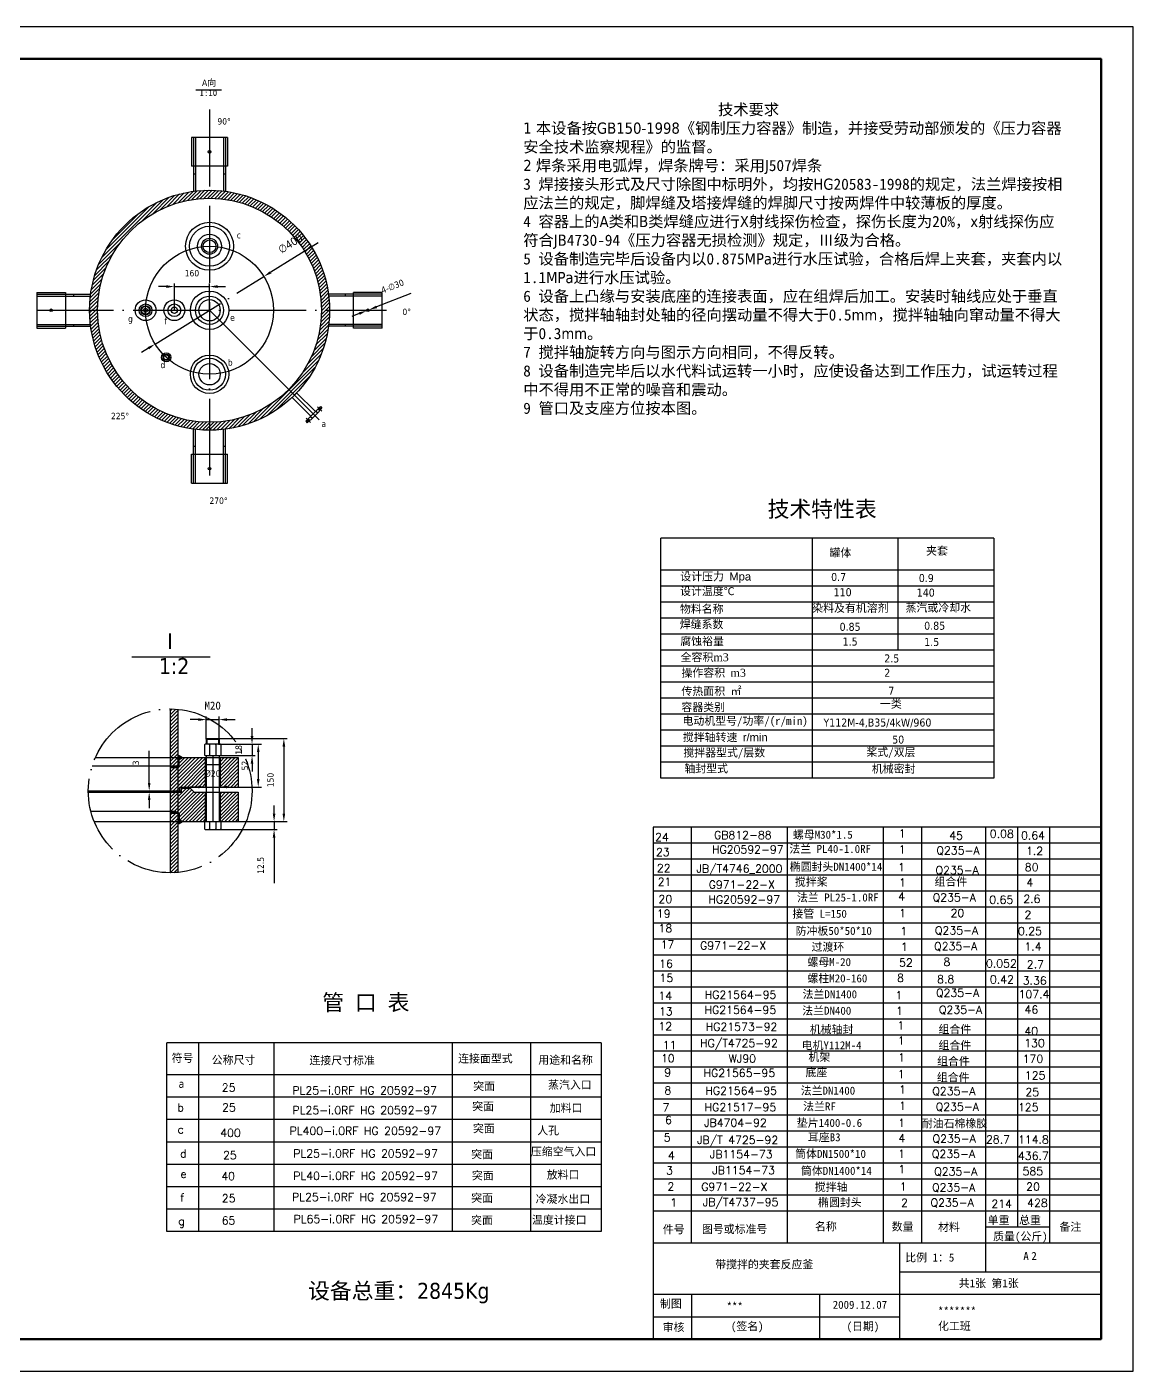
# Model space of a CAD drawing. Header units: millimetres. Extents: x 0 to 594, y 0 to 420.
# Drawn here: x 248.2 to 594, y 0 to 420 of the extents above; entities that cross this region are included whole.
import ezdxf
from ezdxf.enums import TextEntityAlignment as Align

# ---------------------------------------------------------------- set-up
doc = ezdxf.new("R2010")
doc.units = ezdxf.units.MM
doc.linetypes.add('ACAD_ISO04W100', pattern=[30, 24, -3, 0, -3])
for name, color, linetype, lineweight in [('中心线', 1, 'ACAD_ISO04W100', 25), ('图幅线', 7, 'Continuous', 30), ('图框线', 3, 'Continuous', 70), ('填充', 6, 'Continuous', 25), ('粗实线', 7, 'Continuous', 30)]:
    doc.layers.add(name, color=color, linetype=linetype, lineweight=lineweight)
doc.layers.add('细实线', color=7, linetype='Continuous')
doc.styles.get("Standard").update_dxf_attribs({"font": 'TAHOMA.TTF', "height": 2})
doc.styles.add('文字', font='SimSun.ttf')
doc.styles.add('标注', font='simplex.shx', dxfattribs={"height": 2.5})
doc.dimstyles.new('工程', dxfattribs={"dimscale": 5, "dimtxt": 0.5, "dimasz": 0.5, "dimexe": 0.2, "dimexo": 0, "dimtad": 1, "dimlfac": 10, "dimdsep": 46, "dimtxsty": 'Standard', "dimcen": -0.4, "dimadec": 0, "dimazin": 0, "dimtm": 1e-09, "dimtfac": 1, "dimtmove": 0, "dimatfit": 3, "dimfxl": 0, "dimarcsym": 0})

# ---------------------------------------------------------------- blocks, each defined once
blk = doc.blocks.new('*D8')
at = {"layer": 'Defpoints', "color": 0, "lineweight": -3}
for p in [(322.28, 342.01), (288.3, 320.91)]:
    blk.add_point(p, dxfattribs=at)
at = {"layer": '中心线', "color": 0, "lineweight": -2}
for p, q in [((339.23, 352.53), (324.41, 343.33)), ((288.3, 320.91), (322.28, 342.01)), ((286.18, 319.59), (284.05, 318.27))]:
    blk.add_line(p, q, dxfattribs=at)
at = {"layer": '中心线', "color": 0, "lineweight": -3}
for points in [[(324.19, 343.68), (324.63, 342.97), (322.28, 342.01)], [(285.96, 319.95), (286.4, 319.24), (288.3, 320.91)]]:
    blk.add_solid(points, dxfattribs=at)
at = {"layer": '中心线', "color": 0, "insert": (330.57, 352.3), "char_height": 2.5, "attachment_point": 5, "rotation": 31.8333}
blk.add_mtext('∅400', dxfattribs=at)
blk = doc.blocks.new('*D16')
at = {"layer": 'Defpoints', "color": 0, "lineweight": -3}
for p in [(286.33, 181.3), (286.33, 180.9), (286.43, 181.3)]:
    blk.add_point(p, dxfattribs=at)
at = {"layer": '细实线', "color": 0, "lineweight": -2}
for p, q in [((286.43, 183.8), (286.43, 193.76)), ((286.33, 181.3), (287.43, 181.3)), ((286.33, 180.9), (287.43, 180.9)), ((286.43, 180.9), (286.43, 181.3)), ((286.43, 178.4), (286.43, 175.9))]:
    blk.add_line(p, q, dxfattribs=at)
at = {"layer": '细实线', "color": 0, "lineweight": -3}
for points in [[(286.02, 183.8), (286.85, 183.8), (286.43, 181.3)], [(286.02, 178.4), (286.85, 178.4), (286.43, 180.9)]]:
    blk.add_solid(points, dxfattribs=at)
at = {"layer": '细实线', "color": 0, "lineweight": -3, "insert": (282.27, 190.03), "char_height": 2, "attachment_point": 5, "rotation": 90}
blk.add_mtext('3', dxfattribs=at)
blk = doc.blocks.new('*D17')
at = {"layer": 'Defpoints', "color": 0, "lineweight": -3}
for p in [(308.08, 197.65), (308.08, 171.7), (328.52, 171.7)]:
    blk.add_point(p, dxfattribs=at)
at = {"layer": '细实线', "color": 0, "lineweight": -2}
for p, q in [((308.08, 197.65), (329.52, 197.65)), ((328.52, 195.15), (328.52, 174.2)), ((308.08, 171.7), (329.52, 171.7))]:
    blk.add_line(p, q, dxfattribs=at)
at = {"layer": '细实线', "color": 0, "lineweight": -3}
for points in [[(328.11, 195.15), (328.94, 195.15), (328.52, 197.65)], [(328.11, 174.2), (328.94, 174.2), (328.52, 171.7)]]:
    blk.add_solid(points, dxfattribs=at)
at = {"layer": '细实线', "color": 0, "lineweight": -3, "insert": (324.36, 184.68), "char_height": 2, "attachment_point": 5, "rotation": 90}
blk.add_mtext('150', dxfattribs=at)
blk = doc.blocks.new('*D18')
at = {"layer": 'Defpoints', "color": 0, "lineweight": -3}
for p in [(308.28, 171.7), (308.28, 169.2), (325.47, 169.2)]:
    blk.add_point(p, dxfattribs=at)
at = {"layer": '细实线', "color": 0, "lineweight": -2}
for p, q in [((325.47, 174.2), (325.47, 176.7)), ((308.28, 171.7), (326.47, 171.7)), ((308.28, 169.2), (326.47, 169.2)), ((325.47, 171.7), (325.47, 169.2)), ((325.47, 166.7), (325.47, 152.45))]:
    blk.add_line(p, q, dxfattribs=at)
at = {"layer": '细实线', "color": 0, "lineweight": -3}
for points in [[(325.05, 174.2), (325.88, 174.2), (325.47, 171.7)], [(325.05, 166.7), (325.88, 166.7), (325.47, 169.2)]]:
    blk.add_solid(points, dxfattribs=at)
at = {"layer": '细实线', "color": 0, "lineweight": -3, "insert": (321.3, 158.02), "char_height": 2, "attachment_point": 5, "rotation": 90}
blk.add_mtext('12.5', dxfattribs=at)
blk = doc.blocks.new('*D19')
at = {"layer": 'Defpoints', "color": 0, "lineweight": -3}
for p in [(308.08, 195.9), (308.08, 182.5), (320.52, 182.5)]:
    blk.add_point(p, dxfattribs=at)
at = {"layer": '细实线', "color": 0, "lineweight": -2}
for p, q in [((308.08, 195.9), (321.52, 195.9)), ((320.52, 193.4), (320.52, 185)), ((308.08, 182.5), (321.52, 182.5))]:
    blk.add_line(p, q, dxfattribs=at)
at = {"layer": '细实线', "color": 0, "lineweight": -3}
for points in [[(320.1, 193.4), (320.93, 193.4), (320.52, 195.9)], [(320.1, 185), (320.93, 185), (320.52, 182.5)]]:
    blk.add_solid(points, dxfattribs=at)
at = {"layer": '细实线', "color": 0, "lineweight": -3, "insert": (316.35, 189.2), "char_height": 2, "attachment_point": 5, "rotation": 90}
blk.add_mtext('52', dxfattribs=at)
blk = doc.blocks.new('*D20')
at = {"layer": 'Defpoints', "color": 0, "lineweight": -3}
for p in [(308.08, 195.9), (308.28, 192.3), (318.58, 192.3)]:
    blk.add_point(p, dxfattribs=at)
at = {"layer": '细实线', "color": 0, "lineweight": -2}
for p, q in [((318.58, 198.4), (318.58, 200.9)), ((308.08, 195.9), (319.58, 195.9)), ((318.58, 195.9), (318.58, 192.3)), ((308.28, 192.3), (319.58, 192.3)), ((318.58, 189.8), (318.58, 187.3))]:
    blk.add_line(p, q, dxfattribs=at)
at = {"layer": '细实线', "color": 0, "lineweight": -3}
for points in [[(318.16, 198.4), (318.99, 198.4), (318.58, 195.9)], [(318.16, 189.8), (318.99, 189.8), (318.58, 192.3)]]:
    blk.add_solid(points, dxfattribs=at)
at = {"layer": '细实线', "color": 0, "lineweight": -3, "insert": (314.41, 194.1), "char_height": 2, "attachment_point": 5, "rotation": 90}
blk.add_mtext('18', dxfattribs=at)
blk = doc.blocks.new('*D26')
at = {"layer": 'Defpoints', "color": 0, "lineweight": -3}
for p in [(308.28, 203.56), (304.28, 197.45), (308.28, 197.45)]:
    blk.add_point(p, dxfattribs=at)
at = {"layer": '细实线', "color": 0, "lineweight": -2}
for p, q in [((301.78, 203.56), (299.28, 203.56)), ((304.28, 197.45), (304.28, 204.56)), ((304.28, 203.56), (308.28, 203.56)), ((308.28, 197.45), (308.28, 204.56)), ((310.78, 203.56), (313.28, 203.56))]:
    blk.add_line(p, q, dxfattribs=at)
at = {"layer": '细实线', "color": 0, "lineweight": -3}
for points in [[(301.78, 203.98), (301.78, 203.14), (304.28, 203.56)], [(310.78, 203.98), (310.78, 203.14), (308.28, 203.56)]]:
    blk.add_solid(points, dxfattribs=at)
at = {"layer": '细实线', "color": 0, "lineweight": -3, "insert": (306.28, 207.93), "char_height": 2.5, "attachment_point": 5, "style": '文字'}
blk.add_mtext('M20', dxfattribs=at)
blk = doc.blocks.new('*D27')
at = {"layer": 'Defpoints', "color": 0, "lineweight": -3}
for p in [(305.29, 338.86), (294.29, 331.46), (305.29, 331.46)]:
    blk.add_point(p, dxfattribs=at)
at = {"layer": '细实线', "color": 0, "lineweight": -2}
for p, q in [((291.79, 338.86), (289.29, 338.86)), ((294.29, 331.46), (294.29, 339.86)), ((294.29, 338.86), (305.29, 338.86)), ((305.29, 331.46), (305.29, 339.86)), ((307.79, 338.86), (310.29, 338.86))]:
    blk.add_line(p, q, dxfattribs=at)
at = {"layer": '细实线', "color": 0, "lineweight": -3}
for points in [[(291.79, 339.28), (291.79, 338.44), (294.29, 338.86)], [(307.79, 339.28), (307.79, 338.44), (305.29, 338.86)]]:
    blk.add_solid(points, dxfattribs=at)
at = {"layer": '细实线', "color": 0, "lineweight": -3, "insert": (299.79, 343.03), "char_height": 2, "attachment_point": 5}
blk.add_mtext('160', dxfattribs=at)

msp = doc.modelspace()

# ---------------------------------------------------------------- hatches: boundary and pattern name
at = {"layer": '填充', "lineweight": -3}
h = msp.add_hatch(dxfattribs=at)
h.set_pattern_fill('ANSI31', color=256, scale=0.25, style=0)
h.set_pattern_definition([(45, (0, -37.3742), (-0.561266, 0.561266), [])])
h.paths.add_polyline_path([(314.2762, 191.6984), (308.5762, 191.6984), (308.5762, 182.4984), (314.2762, 182.4984)])
h.paths.add_polyline_path([(314.2762, 180.8984), (308.5762, 180.8984), (308.5762, 171.6984), (314.2762, 171.6984)])
h.paths.add_polyline_path([(303.9762, 180.8984), (300.4762, 180.8984), (299.2762, 182.0984), (296.4762, 182.0984), (296.4762, 180.8984), (295.3762, 180.8984), (295.3762, 174.5316), (295.7762, 174.3006), (295.7762, 172.2984), (296.8155, 171.6984), (303.9762, 171.6984)])
h.paths.add_polyline_path([(295.3762, 181.2984), (295.8762, 181.2984), (295.8762, 182.4984), (303.9762, 182.4984), (303.9762, 191.6984), (296.8155, 191.6984), (295.7762, 191.0984), (295.7762, 189.0962), (295.3762, 188.8653)])
h.paths.add_polyline_path([(295.3762, 188.8653), (294.7762, 188.5188), (292.9762, 188.5188), (292.9762, 181.2984), (295.3762, 181.2984)])
h.paths.add_polyline_path([(295.3762, 180.8984), (292.9762, 180.8984), (292.9762, 174.878), (294.7762, 174.878), (295.3762, 174.5316)])
h.paths.add_polyline_path([(295.3762, 174.2984), (292.9762, 174.2984), (292.9762, 171.6984), (295.3762, 171.6984)])
h.paths.add_polyline_path([(292.9762, 171.6984), (292.9762, 155.7067, 0.0234839), (295.3762, 155.8195), (295.3762, 171.6984)])
h.paths.add_polyline_path([(295.3762, 191.6984), (292.9762, 191.6984), (292.9762, 189.0984), (295.3762, 189.0984)])
h.paths.add_polyline_path([(292.9762, 191.6984), (295.3762, 191.6984), (295.3762, 206.7773, 0.0234839), (292.9762, 206.8901)])
at = {"layer": '细实线', "lineweight": -3}
h = msp.add_hatch(dxfattribs=at)
h.set_pattern_fill('ANSI31', color=256, scale=0.25, style=0)
h.paths.add_polyline_path([(270.2932, 331.4607), (267.7932, 331.4607, 0.41421356), (305.2932, 293.9607), (305.2932, 296.4607, -0.41421356)])
h.paths.add_polyline_path([(331.8097, 304.9442), (330.042, 306.7119, -0.19891237), (305.2932, 296.4607), (305.2932, 293.9607, 0.19891237)])
h.paths.add_polyline_path([(342.7932, 331.4607), (340.2932, 331.4607, -0.19891237), (330.042, 306.7119), (331.8097, 304.9442, 0.19891237)])
h.paths.add_polyline_path([(305.2932, 368.9607), (305.2932, 366.4607, -0.41421356), (340.2932, 331.4607), (342.7932, 331.4607, 0.41421356)])
h.paths.add_polyline_path([(305.2932, 366.4607), (305.2932, 368.9607, 0.41421356), (267.7932, 331.4607), (270.2932, 331.4607, -0.41421356)])
h.paths.add_polyline_path([(325.9902, 351.7268), (333.1217, 356.1542), (335.1536, 352.8812), (328.0221, 348.4538)], flags=25)
for points in [[(295.3762, 189.0984), (292.9762, 189.0984), (292.9762, 188.5188), (294.7762, 188.5188), (295.7762, 189.0962), (295.7762, 191.0984), (296.8155, 191.6984), (295.7762, 192.2984), (295.3762, 192.2984)], [(295.3762, 171.0984), (295.7762, 171.0984), (296.8155, 171.6984), (295.7762, 172.2984), (295.7762, 174.3006), (294.7762, 174.878), (292.9762, 174.878), (292.9762, 174.2984), (295.3762, 174.2984)]]:
    msp.add_hatch(color=256, dxfattribs=at).paths.add_polyline_path(points)
h = msp.add_hatch(dxfattribs=at)
h.set_pattern_fill('ANSI37', color=256, style=0)
h.set_pattern_definition([(45, (0, -37.3742), (-2.245064, 2.245064), []), (135, (0, -37.3742), (-2.245064, -2.245064), [])])
h.paths.add_polyline_path([(296.4762, 181.2984), (292.9762, 181.2984), (292.9762, 180.8984), (296.4762, 180.8984)])
h = msp.add_hatch(dxfattribs=at)
h.set_pattern_fill('ANSI37', color=256, scale=0.25, style=0)
h.set_pattern_definition([(45, (0, -37.3742), (-0.561266, 0.561266), []), (135, (0, -37.3742), (-0.561266, -0.561266), [])])
h.paths.add_polyline_path([(296.4762, 181.2984), (292.9762, 181.2984), (292.9762, 180.8984), (296.4762, 180.8984)])

# ---------------------------------------------------------------- linework, layer by layer
for p, q in [((444, 170), (444, 10)), ((584, 170), (444, 170)), ((456, 40), (456, 170)), ((486, 40), (486, 170)), ((516, 40), (516, 170)), ((528, 40), (528, 170)), ((548, 31), (548, 170)), ((558, 45), (558, 170)), ((568, 40), (568, 170)), ((584, 10), (584, 170)), ((584, 165), (444, 165)), ((584, 160), (444, 160)), ((584, 155), (444, 155)), ((584, 150), (444, 150)), ((584, 145), (444, 145)), ((584, 140), (444, 140)), ((584, 135), (444, 135)), ((584, 130), (444, 130)), ((584, 125), (444, 125)), ((584, 120), (444, 120)), ((584, 115), (444, 115)), ((584, 110), (444, 110)), ((584, 105), (444, 105)), ((584, 100), (444, 100)), ((584, 95), (444, 95)), ((584, 90), (444, 90)), ((584, 85), (444, 85)), ((584, 80), (444, 80)), ((584, 75), (444, 75)), ((584, 70), (444, 70)), ((584, 65), (444, 65)), ((584, 60), (444, 60)), ((584, 55), (444, 55)), ((584, 50), (444, 50)), ((568, 45), (548, 45)), ((584, 40), (444, 40)), ((521, 40), (521, 10)), ((521, 31), (584, 31)), ((444, 24), (584, 24)), ((456, 24), (456, 10)), ((496, 24), (496, 10)), ((444, 17), (521, 17)), ((444, 10), (584, 10))]:
    msp.add_line(p, q)
at = {"layer": '中心线'}
for p, q in [((305.2932, 394.1378), (305.2932, 278.8954)), ((251.2932, 331.4607), (360.653, 331.4607)), ((295.3762, 191.0984), (295.3762, 191.6984)), ((306.2762, 192.2984), (306.2762, 171.6984)), ((295.3762, 172.2984), (295.3762, 171.6984))]:
    msp.add_line(p, q, dxfattribs=at)
msp.add_circle((292.9762, 181.2984), 25.5917, dxfattribs=at)
at = {"layer": '图幅线'}
msp.add_lwpolyline([(0, 0), (594, 0), (594, 420), (0, 420)], close=True, dxfattribs=at)
at = {"layer": '图框线'}
msp.add_lwpolyline([(10, 10), (584, 10), (584, 410), (10, 410)], close=True, dxfattribs=at)
at = {"layer": '粗实线'}
for p, q in [((310.8932, 385.4607), (299.6932, 385.4607)), ((299.6932, 385.4607), (299.6932, 376.4607)), ((300.2932, 385.4607), (300.2932, 368.6258)), ((300.8932, 385.4607), (300.8932, 368.7016)), ((309.6932, 385.4607), (309.6932, 368.7016)), ((310.2932, 385.4607), (310.2932, 368.6258)), ((310.8932, 385.4607), (310.8932, 376.4607)), ((310.8932, 376.4607), (299.6932, 376.4607)), ((300.8932, 373.9607), (300.2932, 373.9607)), ((310.2932, 373.9607), (309.6932, 373.9607)), ((251.2932, 337.0607), (260.2932, 337.0607)), ((251.2932, 337.0607), (251.2932, 325.8607)), ((251.2932, 336.4607), (268.1281, 336.4607)), ((260.2932, 337.0607), (260.2932, 325.8607)), ((262.7932, 336.4607), (262.7932, 335.8607)), ((359.2932, 336.4607), (342.4584, 336.4607)), ((347.7932, 335.8607), (347.7932, 336.4607)), ((350.2932, 325.8607), (350.2932, 337.0607)), ((359.2932, 337.0607), (350.2932, 337.0607)), ((359.2932, 325.8607), (359.2932, 337.0607)), ((251.2932, 335.8607), (268.0523, 335.8607)), ((359.2932, 335.8607), (342.5342, 335.8607)), ((305.2932, 331.4607), (339.578, 297.1759)), ((251.2932, 327.0607), (268.0523, 327.0607)), ((251.2932, 326.4607), (268.1281, 326.4607)), ((251.2932, 325.8607), (260.2932, 325.8607)), ((262.7932, 327.0607), (262.7932, 326.4607)), ((359.2932, 326.4607), (342.4584, 326.4607)), ((359.2932, 327.0607), (342.5342, 327.0607)), ((347.7932, 326.4607), (347.7932, 327.0607)), ((359.2932, 325.8607), (350.2932, 325.8607)), ((332.5168, 305.6513), (331.1026, 304.237)), ((336.9716, 298.3681), (331.1026, 304.237)), ((338.3858, 299.7823), (332.5168, 305.6513)), ((335.3806, 296.7771), (337.6787, 299.0752)), ((336.8302, 297.0953), (338.2444, 298.5095)), ((336.8655, 298.262), (337.4312, 297.6963)), ((337.2426, 299.5113), (338.6219, 298.1319)), ((339.9768, 301.3733), (337.6787, 299.0752)), ((339.6586, 299.9237), (338.2444, 298.5095)), ((338.4919, 299.8883), (339.0576, 299.3227)), ((339.0104, 301.279), (340.3897, 299.8997)), ((339.199, 300.5954), (339.6586, 300.1358)), ((340.4364, 300.9136), (339.5525, 300.0298)), ((339.5525, 300.0298), (339.6586, 299.9237)), ((339.694, 301.0904), (340.1536, 300.6308)), ((339.9768, 301.3733), (340.4364, 300.9136)), ((300.2932, 277.4607), (300.2932, 294.2955)), ((300.8932, 277.4607), (300.8932, 294.2197)), ((309.6932, 277.4607), (309.6932, 294.2197)), ((310.2932, 277.4607), (310.2932, 294.2955)), ((335.3806, 296.7771), (335.8402, 296.3174)), ((335.4748, 297.7435), (336.8542, 296.3642)), ((335.6635, 297.0599), (336.1231, 296.6003)), ((335.8402, 296.3174), (336.7241, 297.2013)), ((336.1584, 297.5549), (336.6181, 297.0953)), ((336.7241, 297.2013), (336.8302, 297.0953)), ((299.6932, 286.4607), (310.8932, 286.4607)), ((299.6932, 277.4607), (299.6932, 286.4607)), ((300.2932, 288.9607), (300.8932, 288.9607)), ((309.6932, 288.9607), (310.2932, 288.9607)), ((310.8932, 277.4607), (310.8932, 286.4607)), ((299.6932, 277.4607), (310.8932, 277.4607)), ((292.9762, 206.8901), (292.9762, 180.8984)), ((295.3762, 206.7773), (295.3762, 189.0984)), ((304.4762, 197.653), (304.2762, 197.453)), ((304.2762, 197.453), (304.2762, 195.8984)), ((304.2762, 197.453), (308.2762, 197.453)), ((304.4762, 197.653), (308.0762, 197.653)), ((304.4762, 197.653), (304.4762, 195.8984)), ((308.0762, 197.653), (308.0762, 195.8984)), ((308.0762, 197.653), (308.2762, 197.453)), ((308.2762, 197.453), (308.2762, 195.8984)), ((303.8762, 195.8984), (303.6762, 195.6984)), ((303.6762, 195.6984), (303.6762, 192.4984)), ((308.6762, 195.8984), (303.8762, 195.8984)), ((305.0762, 195.8984), (305.2762, 195.6984)), ((305.4762, 195.8984), (305.2762, 195.6984)), ((305.2762, 195.6984), (305.2762, 192.4984)), ((307.0762, 195.8984), (307.2762, 195.6984)), ((307.4762, 195.8984), (307.2762, 195.6984)), ((307.2762, 195.6984), (307.2762, 192.4984)), ((308.6762, 195.8984), (308.8762, 195.6984)), ((308.8762, 195.6984), (308.8762, 192.4984)), ((268.6021, 189.0984), (295.3762, 189.0984)), ((269.593, 191.6984), (295.3762, 191.6984)), ((294.7762, 188.5188), (295.7762, 189.0962)), ((295.3762, 192.2984), (295.7762, 192.2984)), ((295.7762, 192.2984), (296.8155, 191.6984)), ((295.7762, 191.0984), (296.8155, 191.6984)), ((295.7762, 189.0984), (295.7762, 191.0984)), ((296.8155, 191.6984), (303.9762, 191.6984)), ((303.8762, 192.2984), (303.6762, 192.4984)), ((303.8762, 192.2984), (308.6762, 192.2984)), ((303.9762, 191.6984), (303.9762, 182.4984)), ((303.9762, 191.6984), (314.2762, 191.6984)), ((304.2762, 192.2984), (304.2762, 171.6984)), ((304.2762, 189.4984), (308.2762, 189.4984)), ((305.0762, 192.2984), (305.2762, 192.4984)), ((305.4762, 192.2984), (305.2762, 192.4984)), ((307.0762, 192.2984), (307.2762, 192.4984)), ((307.4762, 192.2984), (307.2762, 192.4984)), ((308.2762, 192.2984), (308.2762, 171.6984)), ((308.5762, 191.6984), (308.5762, 182.4984)), ((308.6762, 192.2984), (308.8762, 192.4984)), ((314.2762, 191.6984), (314.2762, 182.4984)), ((294.7762, 188.5188), (292.9762, 188.5188)), ((295.3762, 188.8653), (295.3762, 181.2984)), ((267.3845, 181.2984), (296.4762, 181.2984)), ((267.3876, 180.8984), (296.4762, 180.8984)), ((292.9762, 180.8984), (292.9762, 155.7067)), ((295.3762, 180.8984), (295.3762, 174.5316)), ((295.8762, 182.4984), (295.8762, 181.2984)), ((295.8762, 182.4984), (314.2762, 182.4984)), ((296.4762, 182.0984), (299.2762, 182.0984)), ((296.4762, 182.0984), (296.4762, 180.8984)), ((299.2762, 182.0984), (300.4762, 180.8984)), ((300.4762, 180.8984), (314.2762, 180.8984)), ((303.9762, 180.8984), (303.9762, 171.6984)), ((308.5762, 180.8984), (308.5762, 171.6984)), ((314.2762, 180.8984), (314.2762, 171.6984)), ((294.7762, 174.878), (268.203, 174.878)), ((292.9762, 174.2984), (295.3762, 174.2984)), ((294.7762, 174.878), (295.7762, 174.3006)), ((295.3762, 174.2984), (295.3762, 155.8195)), ((295.7762, 174.2984), (295.7762, 172.2984)), ((295.7762, 172.2984), (296.8155, 171.6984)), ((269.2533, 171.6984), (295.3762, 171.6984)), ((295.3762, 171.0984), (295.7762, 171.0984)), ((295.7762, 171.0984), (296.8155, 171.6984)), ((296.8155, 171.6984), (314.2762, 171.6984)), ((303.6762, 171.6984), (303.6762, 169.3984)), ((303.8762, 169.1984), (303.6762, 169.3984)), ((303.8762, 169.1984), (308.6762, 169.1984)), ((305.2762, 169.3984), (305.0762, 169.1984)), ((305.2762, 171.6984), (305.2762, 169.3984)), ((305.2762, 169.3984), (305.4762, 169.1984)), ((307.2762, 169.3984), (307.0762, 169.1984)), ((307.2762, 171.6984), (307.2762, 169.3984)), ((307.2762, 169.3984), (307.4762, 169.1984)), ((308.8762, 169.3984), (308.6762, 169.1984)), ((308.6762, 169.1984), (308.8762, 169.3984)), ((308.8762, 171.6984), (308.8762, 169.3984))]:
    msp.add_line(p, q, dxfattribs=at)
for centre, radius in [((305.2932, 380.9607), 0.4), ((305.2932, 331.4607), 37.5), ((305.2932, 331.4607), 35), ((305.2932, 351.4607), 7.5), ((305.2932, 351.4607), 6.25), ((305.2932, 351.4607), 3.75), ((305.2932, 351.4607), 2.5), ((305.2932, 351.4607), 2), ((305.2932, 331.4607), 20), ((305.2932, 331.4607), 6), ((255.7932, 331.4607), 0.4), ((294.2932, 331.4607), 3.25), ((294.2932, 331.4607), 2), ((294.2932, 331.4607), 1), ((305.2932, 331.4607), 4.4), ((305.2932, 331.4607), 3.325), ((354.7932, 331.4607), 0.4), ((305.2932, 311.4607), 6), ((305.2932, 311.4607), 5), ((305.2932, 311.4607), 3.325), ((305.2932, 281.9607), 0.4)]:
    msp.add_circle(centre, radius, dxfattribs=at)
at = {"layer": '粗实线', "lineweight": -3}
for centre, radius in [((285.2932, 331.4607), 3.25), ((285.2932, 331.4607), 3.25), ((285.2932, 331.4607), 2.0016), ((285.2932, 331.4607), 1.4322), ((285.2932, 331.4607), 1.25), ((285.2932, 331.4607), 1.25), ((285.2932, 331.4607), 1.25), ((285.2932, 331.4607), 0.6145), ((291.7497, 316.7442), 1.4456), ((291.7497, 316.7442), 1), ((291.7497, 316.7442), 0.7525)]:
    msp.add_circle(centre, radius, dxfattribs=at)
at = {"layer": '细实线', "lineweight": -3}
for p, q in [((301.0503, 400.3739), (309.0215, 400.3739)), ((368.187, 336.6776), (357.4955, 332.5132)), ((352.091, 330.4081), (349.7615, 329.5007)), ((354.4205, 331.3155), (355.1659, 331.6058)), ((446.3145, 185.2182), (446.3145, 260.2182)), ((550.4658, 260.2182), (446.3145, 260.2182)), ((493.677, 260.2182), (493.677, 185.2182)), ((520.4658, 260.2182), (520.4658, 225.2182)), ((550.4658, 260.2182), (550.4658, 185.2182)), ((550.4658, 250.2182), (446.3145, 250.2182)), ((550.4658, 245.2182), (446.3145, 245.2182)), ((550.4658, 240.2182), (446.3145, 240.2182)), ((550.4658, 235.2182), (446.3145, 235.2182)), ((550.4658, 230.2182), (446.3145, 230.2182)), ((280.9643, 223.1596), (305.5211, 223.1596)), ((550.4658, 225.2182), (446.3145, 225.2182)), ((550.4658, 220.2182), (446.3145, 220.2182)), ((550.4658, 215.2182), (446.3145, 215.2182)), ((550.4658, 210.2182), (446.3145, 210.2182)), ((550.4658, 205.2182), (446.3145, 205.2182)), ((550.4658, 200.2182), (446.3145, 200.2182)), ((550.4658, 195.2182), (446.3145, 195.2182)), ((550.4658, 190.2182), (446.3145, 190.2182)), ((550.4658, 185.2182), (446.3145, 185.2182)), ((301.7762, 182.4984), (299.2762, 182.4984)), ((304.2762, 182.4984), (308.2762, 182.4984)), ((310.7762, 182.4984), (313.2762, 182.4984)), ((291.9114, 43.5799), (291.9114, 102.5799)), ((427.7379, 102.5799), (291.9114, 102.5799)), ((301.9114, 43.5799), (301.9114, 102.5799)), ((325.4602, 43.5799), (325.4602, 102.5799)), ((381.2568, 43.5799), (381.2568, 102.5799)), ((405.7379, 43.5799), (405.7379, 102.5799)), ((427.7379, 102.5799), (427.7379, 43.5799)), ((427.7379, 92.5799), (291.9114, 92.5799)), ((427.7379, 85.5799), (291.9114, 85.5799)), ((427.7379, 78.5799), (291.9114, 78.5799)), ((427.7379, 71.5799), (291.9114, 71.5799)), ((427.7379, 64.5799), (291.9114, 64.5799)), ((427.7379, 57.5799), (291.9114, 57.5799)), ((427.7379, 50.5799), (291.9114, 50.5799)), ((427.7379, 43.5799), (291.9114, 43.5799))]:
    msp.add_line(p, q, dxfattribs=at)
for points in [[(357.3442, 332.9015), (357.6467, 332.1249), (355.1659, 331.6058)], [(351.9397, 330.7964), (352.2422, 330.0199), (354.4205, 331.3155)], [(301.7762, 182.9151), (301.7762, 182.0817), (304.2762, 182.4984)], [(310.7762, 182.9151), (310.7762, 182.0817), (308.2762, 182.4984)]]:
    msp.add_solid(points, dxfattribs=at)

# ---------------------------------------------------------------- texts
for s, style, p in [('24', '标注', (446.7079, 166.8805)), ('GB812-88', '标注', (472.0074, 167.4925)), ('HG20592-97', '标注', (473.5594, 162.9819)), ('Q235-A', '标注', (539.257, 162.6847)), ('23', '标注', (446.9881, 162.1619)), ('22', '标注', (447.2684, 157.1635)), ('JB/T4746_2000', '标注', (470.924, 156.9972)), ('Q235-A', '标注', (538.9918, 156.4881)), ('21', '标注', (447.5151, 152.8978)), ('G971-22-X', '标注', (471.6657, 151.9955)), ('20', '标注', (447.7775, 147.4688)), ('HG20592-97', '标注', (472.4304, 147.3726)), ('Q235-A', '标注', (538.0802, 148.0057)), ('19', '标注', (447.2425, 142.9318)), ('20', '标注', (539.0776, 143.1335)), ('18', '标注', (447.7775, 138.3785)), ('Q235-A', '标注', (538.804, 137.7016)), ('17', '标注', (448.4439, 133.2786)), ('G971-22-X', '标注', (468.9692, 132.9627)), ('Q235-A', '标注', (538.5427, 132.7459)), ('16', '标注', (447.9996, 127.2913)), ('15', '标注', (448.1048, 122.8286)), ('14', '标注', (447.7527, 117.2672)), ('HG21564-95', '标注', (471.2813, 117.6104)), ('Q235-A', '标注', (539.1264, 118.1857)), ('13', '标注', (447.9287, 112.4092)), ('HG21564-95', '标注', (471.2196, 112.863)), ('Q235-A', '标注', (540.0551, 112.9303)), ('12', '标注', (447.7527, 107.727)), ('HG21573-92', '标注', (471.5926, 107.6061)), ('11', '标注', (449.1002, 101.8791)), ('HG/T4725-92', '标注', (470.7924, 102.4717)), ('10', '标注', (448.5457, 97.7388)), ('WJ90', '标注', (471.8382, 97.65)), ('9', '标注', (448.5186, 93.3196)), ('HG21565-95', '标注', (470.909, 93.1456)), ('25', '标注', (311.2804, 88.59)), ('PL25-i.0RF HG 20592-97', '标注', (353.7839, 87.7102)), ('8', '标注', (448.5571, 87.7032)), ('HG21564-95', '标注', (471.4896, 87.6139)), ('Q235-A', '标注', (537.9734, 87.4689)), ('b', '标注', (296.2841, 82.3893)), ('25', '标注', (311.3508, 82.3893)), ('PL25-i.0RF HG 20592-97', '标注', (353.831, 81.5148)), ('7', '标注', (447.9733, 82.4068)), ('HG21517-95', '标注', (471.2408, 82.4515)), ('Q235-A', '标注', (539.0323, 82.6026)), ('c', '标注', (296.2841, 75.5182)), ('400', '标注', (311.8568, 74.4405)), ('PL400-i.0RF HG 20592-97', '标注', (353.9866, 75.0652)), ('6', '标注', (448.7513, 78.4531)), ('JB4704-92', '标注', (469.6675, 77.622)), ('耐油石棉橡胶', '文字', (538.1727, 77.3911)), ('5', '标注', (448.3511, 72.9989)), ('JB/T 4725-92', '标注', (470.3649, 72.2214)), ('Q235-A', '标注', (538.056, 72.6359)), ('d', '标注', (297.1229, 67.9768)), ('25', '标注', (311.6461, 67.4524)), ('PL25-i.0RF HG 20592-97', '标注', (354.0644, 67.9938)), ('JB1154-73', '标注', (471.5004, 67.7526)), ('Q235-A', '标注', (537.8511, 67.8466)), ('JB1154-73', '标注', (472.2398, 62.7626)), ('Q235-A', '标注', (538.5656, 62.3656)), ('e', '标注', (297.1229, 61.6084)), ('40', '标注', (311.1164, 60.9437)), ('PL40-i.0RF HG 20592-97', '标注', (354.0614, 60.9781)), ('G971-22-X', '标注', (469.3547, 57.5772)), ('f', '标注', (296.7874, 54.2346)), ('25', '标注', (311.2776, 53.9939)), ('PL25-i.0RF HG 20592-97', '标注', (353.6724, 54.373)), ('Q235-A', '标注', (537.8984, 57.4059)), ('JB/T4737-95', '标注', (471.2948, 52.8047)), ('Q235-A', '标注', (537.4328, 52.6457)), ('g', '标注', (296.5461, 46.9009)), ('65', '标注', (311.2211, 47.0534)), ('PL65-i.0RF HG 20592-97', '标注', (354.1601, 47.5108))]:
    msp.add_text(s, height=2.5, dxfattribs=dict(style=style)).set_placement(p, align=Align.MIDDLE_CENTER)
for s, style, p in [('螺母M30*1.5', '文字', (487.6414, 166.3555)), ('1', '标注', (520.7795, 166.7731)), ('45', '标注', (536.5216, 166.0492)), ('0.08', '标注', (549.2053, 166.6374)), ('0.64', '标注', (558.9511, 166.1195)), ('法兰 PL40-1.0RF', '文字', (486.5333, 161.9045)), ('1', '标注', (520.7635, 161.756)), ('1.2', '标注', (560.4961, 161.2701)), ('椭圆封头DN1400*14', '文字', (486.6534, 156.3359)), ('1', '标注', (520.5017, 156.2085)), ('80', '标注', (560.1459, 156.1998)), ('搅拌桨', '文字', (488.269, 151.61)), ('1', '标注', (520.8147, 151.4121)), ('组合件', '文字', (531.905, 151.6841)), ('4', '标注', (560.6359, 151.401)), ('法兰 PL25-1.0RF', '文字', (488.9215, 146.7377)), ('4', '标注', (520.5563, 147.0804)), ('0.65', '标注', (549.0341, 146.0307)), ('2.6', '标注', (559.6701, 146.3121)), ('接管 L=150', '文字', (487.4905, 141.6516)), ('1', '标注', (520.849, 141.8828)), ('2', '标注', (560.0495, 141.3301)), ('防冲板50*50*10', '文字', (488.4981, 136.2969)), ('1', '标注', (521.2376, 136.2135)), ('0.25', '标注', (558, 136.2219)), ('过渡环', '文字', (493.4687, 131.3)), ('1', '标注', (521.4124, 131.3135)), ('1.4', '标注', (560.0149, 131.3693)), ('螺母M-20', '文字', (492.1886, 126.5513)), ('52', '标注', (520.8298, 126.3745)), ('8', '标注', (534.7272, 126.6186)), ('0.052', '标注', (548, 126.1083)), ('2.7', '标注', (560.7684, 125.8445)), ('螺柱M20-160', '文字', (492.1886, 121.4653)), ('8', '标注', (520.2069, 121.6081)), ('8.8', '标注', (532.7427, 121.2169)), ('0.42', '标注', (549.2266, 121.1411)), ('3.36', '标注', (559.4903, 120.7499)), ('法兰DN1400', '文字', (490.6847, 116.4987)), ('1', '标注', (519.7292, 116.1762)), ('107.4', '标注', (558.1932, 116.5096)), ('法兰DN400', '文字', (490.5676, 111.353)), ('1', '标注', (519.9378, 111.3143)), ('46 ', '标注', (560.0504, 111.687)), ('1', '标注', (520.3013, 106.7818)), ('机械轴封', '文字', (492.9363, 105.5547)), ('组合件', '文字', (533.1591, 105.582)), ('40', '标注', (560.0093, 105)), ('电机Y112M-4', '文字', (490.3852, 100.5547)), ('1', '标注', (520.4122, 102.0186)), ('组合件', '文字', (533.1591, 100.582)), ('130', '标注', (559.961, 101.224)), ('机架', '文字', (492.4951, 96.8791)), ('1', '标注', (520.5256, 96.7675)), ('组合件', '文字', (532.7179, 95.582)), ('170', '标注', (559.4572, 96.3244)), ('底座', '文字', (491.585, 92.0892)), ('1', '标注', (520.4005, 91.5633)), ('组合件', '文字', (532.6326, 90.5547)), ('125', '标注', (560.1502, 91.1619)), ('法兰DN1400', '文字', (490.0926, 86.3842)), ('1', '标注', (520.8833, 86.7427)), ('25', '标注', (560.3112, 85.9375)), ('法兰RF', '文字', (490.867, 81.4654)), ('1', '标注', (520.8816, 81.6615)), ('125', '标注', (558, 81.1918)), ('垫片1400-0.6', '文字', (488.8573, 76.3045)), ('1', '标注', (520.4963, 76.2755)), ('耳座B3', '文字', (492.3307, 71.8152)), ('4', '标注', (520.6246, 71.4969)), ('28.7', '标注', (548, 71.1478)), ('114.8', '标注', (558, 71.1075)), ('4', '标注', (448.5761, 66.0809)), ('筒体DN1500*10', '文字', (488.3579, 66.6313)), ('1', '标注', (520.5184, 66.6631)), ('436.7', '标注', (558, 66.0142)), ('3', '标注', (448.0292, 61.4343)), ('筒体DN1400*14', '文字', (490.174, 61.3249)), ('1', '标注', (520.641, 61.8486)), ('585', '标注', (559.4333, 61.1933)), ('2', '标注', (448.3939, 56.4355)), ('搅拌轴', '文字', (494.4982, 56.283)), ('1', '标注', (521.0186, 56.4159)), ('20', '标注', (560.5571, 56.3923)), ('1', '标注', (449.3053, 51.4368)), ('椭圆封头', '文字', (495.5089, 51.4744)), ('2', '标注', (521.4602, 51.3784)), ('214', '标注', (549.696, 51.0365)), ('428', '标注', (560.8748, 51.2961)), ('名称', '文字', (494.5431, 43.9511)), ('数量', '文字', (518.5234, 43.9067)), ('材料', '文字', (533.023, 43.7626)), ('单重', '文字', (548.5499, 45.9193)), ('总重', '文字', (558.3432, 45.9175)), ('备注', '文字', (570.9673, 43.8061)), ('件号', '文字', (446.9777, 43.0441)), ('图号或标准号', '文字', (459.2118, 43.1184)), ('质量(公斤)', '文字', (550.2347, 40.8395)), ('带搅拌的夹套反应釜', '文字', (463.3453, 32.0879)), ('比例 1：5', '文字', (522.7637, 34.2275)), ('A', '文字', (559.6857, 34.7382)), ('2', '文字', (562.1857, 34.7382)), ('共1张 第1张', '文字', (539.476, 26.187)), ('制图', '文字', (446.1015, 19.8158)), ('***', '文字', (466.9106, 18.9571)), ('2009.12.07', '文字', (500.0926, 19.4718)), ('*******', '文字', (533.0139, 17.4931)), ('审核', '文字', (446.9371, 12.458)), ('(签名)', '文字', (468.272, 12.7772)), ('(日期)', '文字', (504.4375, 12.7407)), ('化工班', '文字', (533.0139, 12.8407))]:
    msp.add_text(s, height=2.5, dxfattribs=dict(style=style)).set_placement(p)
msp.add_text('a', height=2.5).set_placement((296.5167, 89.7631), align=Align.MIDDLE_CENTER)
for s, p in [('0.7', (499.5993, 246.8774)), ('0.9', (527.006, 246.5536)), ('110', (500.3714, 242.1218)), ('140', (526.3626, 241.9933)), ('0.85', (502.2431, 231.2998)), ('0.85', (528.6787, 231.6422)), ('1.5', (503.2021, 226.6983)), ('1.5', (528.6787, 226.5697)), ('2.5', (516.1977, 221.4286)), ('2', (516.1977, 216.93)), ('7', (517.4679, 211.3249)), ('Y112M-4,B35/4kW/960', (497.2002, 201.3912)), ('50', (518.6802, 196.066))]:
    msp.add_text(s, height=2.5, dxfattribs=at).set_placement(p)
at = {"layer": '细实线', "lineweight": -3, "style": '文字'}
for s, p in [('符号', (293.4423, 96.5894)), ('公称尺寸', (305.9794, 95.9791)), ('连接尺寸标准', (336.5142, 95.8402)), ('连接面型式', (382.9958, 96.4121)), ('用途和名称', (408.0607, 95.9734)), ('突面', (387.7174, 87.7775)), ('蒸汽入口', (411.1179, 88.1965)), ('突面', (387.4026, 81.4893)), ('加料口', (411.6425, 80.9651)), ('突面', (387.6165, 74.5721)), ('人孔', (407.7233, 73.9433)), ('突面', (387.0879, 66.5025)), ('压缩空气入口', (405.7379, 67.3407)), ('突面', (387.2971, 59.8671)), ('放料口', (410.6983, 60.1093)), ('突面', (387.0873, 52.8453)), ('冷凝水出口', (407.2381, 52.54)), ('突面', (387.0531, 45.9048)), ('温度计接口', (406.0935, 45.9931))]:
    msp.add_text(s, height=2.5, dxfattribs=at).set_placement(p)
at = {"layer": '细实线', "lineweight": -3, "attachment_point": 1}
for s, insert, char_height, width in [('A{\\fSimSun|b0|i0|c134|p54;向}', (302.9512, 403.5589), 2, 24.52672), ('1{\\fSimSun|b0|i0|c134|p34;:10}', (302.0927, 400.3739), 2, 13.551013), ('{\\fSimSun|b0|i0|c134|p54;   \\H2x;               \\H0.7x;  技术要求\\P\\fTahoma|b0|i0|c0|p34;1 \\fSimSun|b0|i0|c134|p54;本设备按\\fTahoma|b0|i0|c0|p34;GB150-1998\\fSimSun|b0|i0|c134|p54;《钢制压力容器》制造，并接受劳动部颁发的《压力容器安全技术监察规程》的监督。\\P\\fTahoma|b0|i0|c0|p34;2 \\fSimSun|b0|i0|c134|p54;焊条采用电弧焊，焊条牌号：采用\\fTahoma|b0|i0|c0|p34;J\\fSimSun|b0|i0|c134|p54;507焊条\\P3 焊接接头形式及尺寸除图中标明外，均按\\fTahoma|b0|i0|c0|p34;HG\\fSimSun|b0|i0|c134|p54;20583-1998的规定，法兰焊接按相应法兰的规定，脚焊缝及塔接焊缝的焊脚尺寸按两焊件中较薄板的厚度。\\P4 容器上的\\fTahoma|b0|i0|c0|p34;A\\fSimSun|b0|i0|c134|p54;类和\\fTahoma|b0|i0|c0|p34;B\\fSimSun|b0|i0|c134|p54;类焊缝应进行\\fTahoma|b0|i0|c0|p34;X\\fSimSun|b0|i0|c134|p54;射线探伤检查，探伤长度为20%，\\fTahoma|b0|i0|c0|p34;x\\fSimSun|b0|i0|c134|p54;射线探伤应符合\\fTahoma|b0|i0|c0|p34;JB\\fSimSun|b0|i0|c134|p54;4730-94《压力容器无损检测》规定，Ⅲ级为合格。\\P5 设备制造完毕后设备内以0.875\\fTahoma|b0|i0|c0|p34;MPa\\fSimSun|b0|i0|c134|p54;进行水压试验，合格后焊上夹套，夹套内以1.1\\fTahoma|b0|i0|c0|p34;MPa\\fSimSun|b0|i0|c134|p54;进行水压试验。\\P6 设备上凸缘与安装底座的连接表面，应在组焊后加工。安装时轴线应处于垂直状态，搅拌轴轴封处轴的径向摆动量不得大于0.5\\fTahoma|b0|i0|c0|p34;mm\\fSimSun|b0|i0|c134|p54;，搅拌轴轴向窜动量不得大于0.3\\fTahoma|b0|i0|c0|p34;mm\\fSimSun|b0|i0|c134|p54;。\\P7 搅拌轴旋转方向与图示方向相同，不得反转。\\P8 设备制造完毕后以水代料试运转一小时，应使设备达到工作压力，试运转过程中不得用不正常的噪音和震动。\\P9 管口及支座方位按本图。}', (403.3576, 395.9491), 2.5, 168.884362), ('90%%d', (307.7624, 391.4884), 2, 10.883576), ('c', (313.7939, 355.9177), 2, 7.893114), ('0%%d', (365.588, 331.975), 2, 10.883576), ('g', (279.8269, 329.798), 2, 7.893114), ('f', (291.189, 329.0946), 2, 7.893114), ('e', (311.7229, 330.1661), 2, 7.893114), ('d', (289.9631, 315.3948), 2, 7.893114), ('b', (311.0188, 316.1452), 2, 7.893114), ('225%%d', (274.4905, 299.4151), 2, 10.883576), ('a', (340.2768, 297.0119), 2, 7.893114), ('270%%d', (305.2733, 272.9658), 2, 10.883576), ('{\\H2.5x;1:2}', (289.4726, 222.8015), 2, 45.322424), ('{\\fSimSun|b0|i0|c134|p54;\\H2x;管 口 表}', (340.5241, 117.6973), 2.5, 77.079468), ('{\\fSimSun|b0|i0|c134|p54;设备总重：}2845Kg', (336.0807, 27.5848), 5, 94.18979)]:
    msp.add_mtext(s, dxfattribs=dict(at, insert=insert, char_height=char_height, width=width))
at = {"layer": '细实线', "lineweight": -3, "insert": (362.4923, 338.9354), "char_height": 2, "attachment_point": 5, "rotation": 21.281288}
msp.add_mtext('4-∅30', dxfattribs=at)
at = {"layer": '细实线', "insert": (479.736, 271.8464), "char_height": 2.5, "width": 53.662355, "attachment_point": 1, "style": '文字'}
msp.add_mtext('{\\H2x;技术特性表}', dxfattribs=at)
at = {"layer": '细实线', "lineweight": -3, "char_height": 2.5, "attachment_point": 1, "style": '文字'}
for s, insert, width in [('罐体', (499.0966, 256.9564), 17.146606), ('夹套', (529.2745, 257.5335), 17.146606), ('设计压力 {\\fArial|b0|i0|c0|p32;Mpa}', (452.4406, 249.5263), 31.91454), ('设计温度℃', (452.3872, 244.9386), 30.209838), ('物料名称', (452.3338, 239.3907), 17.146606), ('染料及有机溶剂', (493.677, 239.6901), 31.6361), ('蒸汽或冷却水', (522.8653, 239.7736), 33.518054), ('焊缝系数', (452.2812, 234.5705), 17.146606), ('腐蚀裕量', (452.4414, 229.2893), 17.146606), ('全容积{\\fTimes New Roman|b0|i0|c0|p18;m3}', (452.5481, 224.3094), 17.146606), ('操作容积 {\\fTimes New Roman|b0|i0|c0|p18;m3}', (452.8148, 219.4392), 26.751757), ('传热面积 ㎡', (452.8148, 213.7075), 28.92846), ('一类', (514.8553, 209.7397), 17.146606), ('容器类别', (452.8148, 208.7075), 17.146606), ('电动机型号/功率/(r/min)', (453.1353, 204.4235), 46.480264), ('搅拌轴转速 {\\fArial|b0|i0|c0|p32;r/min}', (453.2418, 199.2931), 29.654975), ('搅拌器型式/层数', (453.402, 194.4921), 31.056782), ('桨式/双层', (510.6153, 194.6721), 17.146606), ('轴封型式', (453.7225, 189.531), 17.146606), ('机械密封', (512.3363, 189.4535), 17.146606)]:
    msp.add_mtext(s, dxfattribs=dict(at, insert=insert, width=width))
at = {"layer": '细实线', "lineweight": -3, "char_height": 2}
for s, insert, attachment_point in [(' {\\fSimSun|b0|i0|c134|p54;\\H2.5x;Ⅰ}', (288.7494, 230.5768), 1), ('%%C20', (306.2762, 186.6651), 5)]:
    msp.add_mtext(s, dxfattribs=dict(at, insert=insert, attachment_point=attachment_point))

# ---------------------------------------------------------------- dimensions: what is measured, and where the dimension line sits
at = {"layer": '中心线'}
dim = msp.add_diameter_dim_2p(p1=(288.3015, 320.9117), p2=(322.285, 342.0096), dimstyle='工程', dxfattribs=at)
dim.commit()
dim.dimension.update_dxf_attribs({"geometry": '*D8', "text_midpoint": (330.5719, 352.304)})
at = {"layer": '细实线', "lineweight": -3}
dim = msp.add_linear_dim(base=(305.2932, 338.8608), p1=(294.2932, 331.4607), p2=(305.2932, 331.4607), text='160', dimstyle='工程', dxfattribs=at)
dim.commit()
dim.dimension.update_dxf_attribs({"geometry": '*D27', "text_midpoint": (299.7932, 343.0268)})
dim = msp.add_linear_dim(base=(308.2762, 203.5592), p1=(304.2762, 197.453), p2=(308.2762, 197.453), text='M20', dimstyle='工程', override={"dimtxsty": '文字'}, dxfattribs=at)
dim.commit()
dim.dimension.update_dxf_attribs({"geometry": '*D26', "text_midpoint": (306.2762, 203.5592), "dimtype": 160})
dim = msp.add_linear_dim(base=(318.5761, 192.2984), p1=(308.0762, 195.8984), p2=(308.2762, 192.2984), angle=90, text='18', dimstyle='工程', override={"dimsah": 1}, dxfattribs=at)
dim.commit()
dim.dimension.update_dxf_attribs({"geometry": '*D20', "text_midpoint": (318.5761, 194.0984), "dimtype": 160})
for base, p1, p2, text, picture, middle in [((328.5223, 171.6984), (308.0762, 197.653), (308.0762, 171.6984), '150', '*D17', (328.5223, 184.6757)), ((320.5156, 182.4984), (308.0762, 195.8984), (308.0762, 182.4984), '52', '*D19', (320.5156, 189.1984)), ((325.4671, 169.1984), (308.2762, 171.6984), (308.2762, 169.1984), '12.5', '*D18', (325.4671, 158.0168))]:
    dim = msp.add_linear_dim(base=base, p1=p1, p2=p2, angle=90, text=text, dimstyle='工程', dxfattribs=at)
    dim.commit()
    dim.dimension.update_dxf_attribs({"geometry": picture, "text_midpoint": middle, "dimtype": 160})
dim = msp.add_linear_dim(base=(286.4342, 181.2984), p1=(286.3305, 180.8984), p2=(286.3305, 181.2984), angle=90, text='3', dimstyle='工程', dxfattribs=at)
dim.commit()
dim.dimension.update_dxf_attribs({"geometry": '*D16', "text_midpoint": (282.2675, 190.0312)})

doc.saveas('drawing.dxf')
